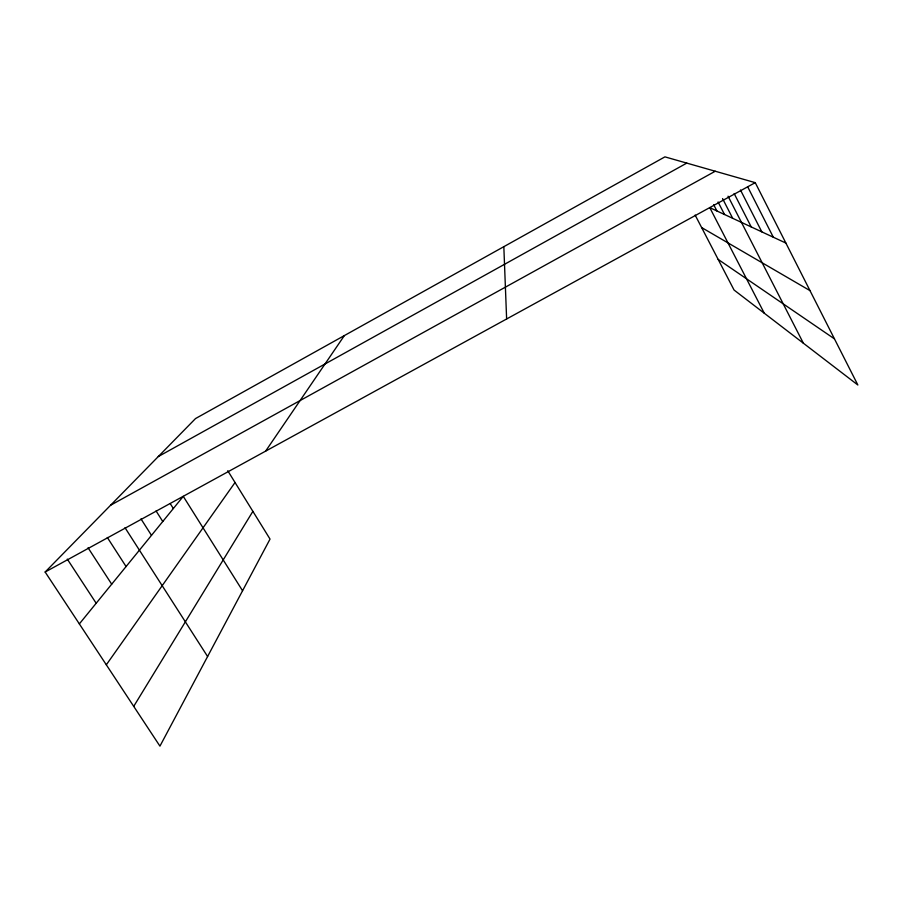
<?xml version="1.0" encoding="UTF-8"?>
<svg xmlns="http://www.w3.org/2000/svg" width="903" height="903" viewBox="0 0 903 903"><rect width="100%" height="100%" fill="white"/><g stroke="black" fill="none" stroke-linecap="round" stroke-linejoin="round"><path stroke-width="1.35" d="M133.712 706.372L252.874 511.358M265.617 451.139L344.359 335.589M106.317 664.811L235.04 482.495M79.351 623.905L183.264 496.345L242.557 590.743M227.759 470.723L270.031 539.091L159.944 746.138L45.15 572.028L195.522 418.563L664.924 156.862L755.247 182.654L857.85 384.994L734.06 290.032L695.129 215.049M158.285 456.568L686.777 163.104M110.606 505.228L715.255 171.231M45.15 572.028L755.247 182.654M785.881 243.065L709.781 207.645L764.277 313.206M701.62 227.545L809.991 290.619M718.167 259.409L834.462 338.873M67.296 559.104L96.181 603.249M88.054 547.771L111.701 584.196M107.333 537.488L126.081 566.553M125.009 527.702L207.6 656.515M140.981 518.886L151.49 535.355M156.072 510.951L162.766 521.505M170.385 503.851L173.342 508.524M713.697 204.744L716.903 210.963M728.044 196.188L803.377 343.208M722.558 198.57L732.683 218.312M718.066 201.967L724.522 214.508M734.15 193.535L751.228 226.935M747.763 186.966L773.318 237.218M740.471 190.002L761.816 231.868M503.829 246.677L506.628 318.985"/></g></svg>
